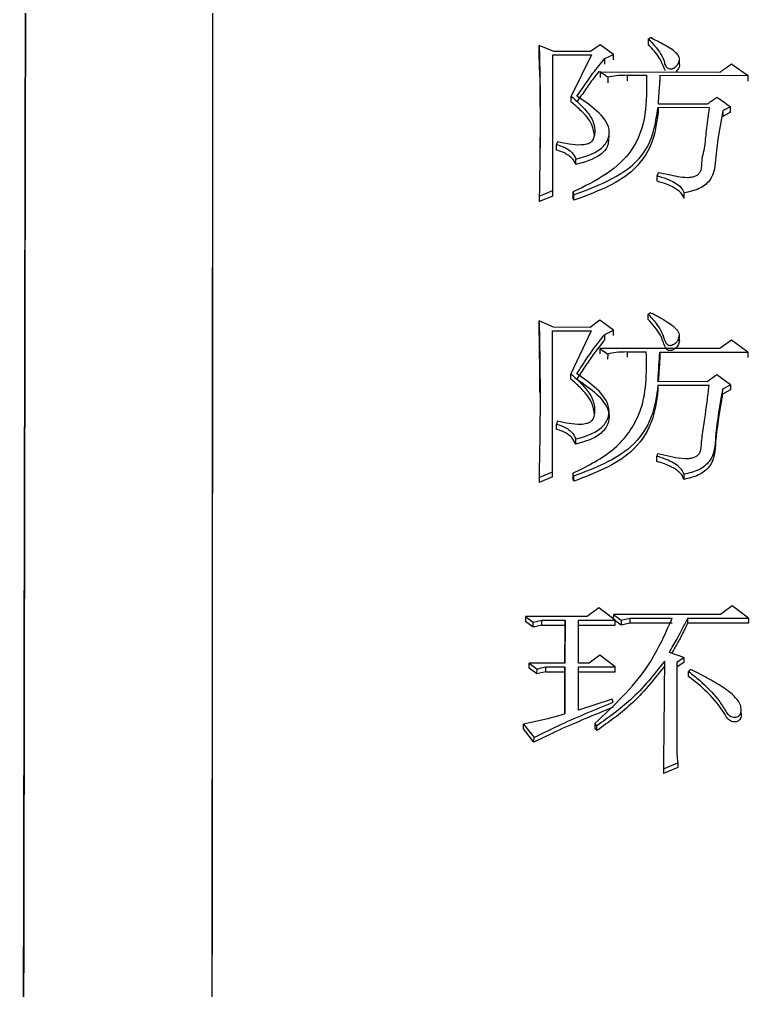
# Model space of a CAD drawing. Header units: millimetres. Extents: x 2320 to 4000, y 933 to 2121.
# Drawn here: x 2682.72 to 2690.89, y 1918.67 to 1929.54 of the extents above; entities that cross this region are included whole.
import ezdxf

# ---------------------------------------------------------------- set-up
doc = ezdxf.new("R2010")
doc.units = ezdxf.units.MM

msp = doc.modelspace()

# ---------------------------------------------------------------- linework, layer by layer
at = {"color": 7, "linetype": 'Continuous', "lineweight": 25}
for p, q in [((2689.765, 1929.324), (2689.786, 1929.339)), ((2688.705, 1929.183), (2688.542, 1929.251)), ((2689.224, 1929.257), (2689.116, 1929.182)), ((2689.375, 1929.151), (2689.224, 1929.257)), ((2688.545, 1928.977), (2688.542, 1929.187)), ((2688.693, 1927.626), (2688.694, 1929.145)), ((2688.694, 1929.145), (2689.126, 1929.144)), ((2689.116, 1929.182), (2688.705, 1929.183)), ((2689.126, 1929.144), (2688.899, 1928.682)), ((2689.278, 1929.106), (2689.375, 1929.151)), ((2689.278, 1929.042), (2689.278, 1929.106)), ((2690.112, 1929.096), (2690.112, 1929.105)), ((2690.112, 1929.041), (2690.112, 1929.085)), ((2689.224, 1928.955), (2690.565, 1928.952)), ((2689.31, 1928.894), (2689.31, 1928.831)), ((2689.527, 1928.916), (2689.526, 1928.853)), ((2689.527, 1928.916), (2689.743, 1928.916)), ((2689.894, 1928.916), (2690.879, 1928.914)), ((2689.894, 1928.916), (2689.894, 1928.852)), ((2688.899, 1928.619), (2688.899, 1928.682)), ((2689.873, 1928.597), (2690.424, 1928.596)), ((2690.684, 1928.502), (2690.684, 1928.565)), ((2689.873, 1928.559), (2689.872, 1928.496)), ((2689.873, 1928.559), (2690.446, 1928.557)), ((2690.597, 1928.519), (2690.597, 1928.456)), ((2690.684, 1928.502), (2690.597, 1928.456)), ((2689.326, 1928.213), (2689.326, 1928.275)), ((2688.736, 1928.078), (2688.737, 1928.141)), ((2688.747, 1928.171), (2688.737, 1928.141)), ((2688.953, 1927.917), (2688.953, 1927.979)), ((2689.872, 1927.824), (2689.861, 1927.793)), ((2688.542, 1927.564), (2688.693, 1927.626)), ((2688.92, 1927.61), (2688.931, 1927.579)), ((2690.164, 1927.538), (2690.164, 1927.6)), ((2688.693, 1927.564), (2688.541, 1927.503)), ((2688.931, 1927.517), (2688.92, 1927.548)), ((2688.931, 1927.517), (2688.931, 1927.579)), ((2689.222, 1926.173), (2689.114, 1926.094)), ((2689.374, 1926.062), (2689.222, 1926.173)), ((2689.763, 1926.242), (2689.785, 1926.258)), ((2688.703, 1926.095), (2688.541, 1926.166)), ((2689.114, 1926.094), (2688.703, 1926.095)), ((2689.276, 1926.015), (2689.374, 1926.062)), ((2688.691, 1924.477), (2688.692, 1926.056)), ((2688.692, 1926.056), (2689.125, 1926.055)), ((2689.125, 1926.055), (2688.897, 1925.574)), ((2689.276, 1925.956), (2689.276, 1926.015)), ((2690.11, 1925.94), (2690.111, 1926)), ((2689.222, 1925.858), (2689.309, 1925.795)), ((2690.563, 1925.856), (2689.222, 1925.858)), ((2690.693, 1925.95), (2690.563, 1925.856)), ((2690.877, 1925.816), (2690.693, 1925.95)), ((2689.309, 1925.795), (2689.308, 1925.736)), ((2689.525, 1925.818), (2689.741, 1925.818)), ((2689.525, 1925.818), (2689.525, 1925.759)), ((2689.893, 1925.817), (2690.877, 1925.816)), ((2689.893, 1925.817), (2689.893, 1925.758)), ((2688.897, 1925.515), (2688.897, 1925.574)), ((2690.531, 1925.564), (2690.423, 1925.485)), ((2690.682, 1925.452), (2690.531, 1925.564)), ((2690.423, 1925.485), (2689.871, 1925.486)), ((2689.871, 1925.446), (2690.444, 1925.445)), ((2689.871, 1925.446), (2689.871, 1925.387)), ((2690.596, 1925.405), (2690.682, 1925.452)), ((2690.595, 1925.346), (2690.596, 1925.405)), ((2690.682, 1925.394), (2690.595, 1925.346)), ((2689.324, 1925.093), (2689.325, 1925.151)), ((2688.746, 1925.043), (2688.735, 1925.011)), ((2688.735, 1924.953), (2688.735, 1925.011)), ((2688.951, 1924.786), (2688.951, 1924.844)), ((2688.54, 1924.413), (2688.691, 1924.477)), ((2688.691, 1924.419), (2688.54, 1924.355)), ((2688.929, 1924.371), (2688.918, 1924.403)), ((2688.929, 1924.371), (2688.929, 1924.428)), ((2689.209, 1922.953), (2689.08, 1922.855)), ((2689.393, 1922.814), (2689.209, 1922.953)), ((2690.702, 1922.974), (2690.572, 1922.877)), ((2690.886, 1922.836), (2690.702, 1922.974)), ((2688.387, 1922.856), (2688.474, 1922.791)), ((2689.08, 1922.855), (2688.387, 1922.856)), ((2688.474, 1922.736), (2688.387, 1922.801)), ((2688.571, 1922.815), (2688.831, 1922.815)), ((2688.571, 1922.76), (2688.571, 1922.815)), ((2688.831, 1922.815), (2688.83, 1922.333)), ((2688.982, 1922.815), (2689.393, 1922.814)), ((2688.982, 1922.332), (2688.982, 1922.815)), ((2689.372, 1922.879), (2689.371, 1922.83)), ((2689.372, 1922.879), (2689.458, 1922.814)), ((2690.572, 1922.877), (2689.372, 1922.879)), ((2689.458, 1922.758), (2689.393, 1922.807)), ((2689.458, 1922.814), (2689.556, 1922.838)), ((2689.458, 1922.814), (2689.458, 1922.758)), ((2689.556, 1922.838), (2690.031, 1922.837)), ((2690.205, 1922.837), (2690.886, 1922.836)), ((2688.474, 1922.736), (2688.474, 1922.791)), ((2688.571, 1922.76), (2688.474, 1922.736)), ((2688.571, 1922.76), (2688.831, 1922.76)), ((2688.83, 1922.333), (2688.831, 1922.76)), ((2688.982, 1922.759), (2689.393, 1922.758)), ((2689.555, 1922.783), (2689.458, 1922.758)), ((2690.031, 1922.782), (2689.555, 1922.783)), ((2690.886, 1922.78), (2690.204, 1922.781)), ((2689.22, 1922.422), (2689.101, 1922.332)), ((2689.393, 1922.291), (2689.22, 1922.422)), ((2690.161, 1922.396), (2689.999, 1922.453)), ((2690.085, 1922.347), (2690.161, 1922.396)), ((2688.43, 1922.333), (2688.517, 1922.268)), ((2688.83, 1922.333), (2688.43, 1922.333)), ((2688.43, 1922.279), (2688.43, 1922.333)), ((2688.516, 1922.213), (2688.43, 1922.279)), ((2688.516, 1922.213), (2688.517, 1922.268)), ((2688.614, 1922.292), (2688.83, 1922.292)), ((2688.614, 1922.237), (2688.614, 1922.292)), ((2688.83, 1922.292), (2688.83, 1921.766)), ((2688.981, 1921.807), (2688.982, 1922.291)), ((2689.101, 1922.332), (2688.982, 1922.332)), ((2688.982, 1922.291), (2689.393, 1922.291)), ((2690.085, 1921.491), (2690.085, 1922.347)), ((2690.161, 1922.341), (2690.085, 1922.292)), ((2688.614, 1922.237), (2688.516, 1922.213)), ((2688.614, 1922.237), (2688.83, 1922.237)), ((2688.83, 1921.766), (2688.83, 1922.237)), ((2688.982, 1922.237), (2689.393, 1922.236)), ((2690.215, 1922.185), (2690.215, 1922.24)), ((2689.36, 1921.929), (2688.981, 1921.807)), ((2689.371, 1921.896), (2689.36, 1921.929)), ((2690.774, 1921.9), (2690.774, 1921.905)), ((2688.365, 1921.651), (2688.484, 1921.502)), ((2688.365, 1921.597), (2688.365, 1921.651)), ((2689.165, 1921.658), (2689.165, 1921.604)), ((2689.187, 1921.579), (2689.165, 1921.604)), ((2689.187, 1921.579), (2689.187, 1921.633)), ((2688.483, 1921.449), (2688.365, 1921.597)), ((2688.483, 1921.449), (2688.484, 1921.502)), ((2689.933, 1921.152), (2690.095, 1921.218)), ((2690.095, 1921.218), (2690.095, 1921.165)), ((2690.095, 1921.165), (2689.933, 1921.099))]:
    msp.add_line(p, q, dxfattribs=at)
at = {"color": 7, "linetype": 'Continuous', "lineweight": 25, "flags": 128}
for points in [[(2688.542, 1929.187), (2688.542, 1929.223), (2688.542, 1929.251)], [(2689.765, 1929.26), (2689.765, 1929.282), (2689.765, 1929.303), (2689.765, 1929.324)], [(2689.375, 1929.088), (2689.375, 1929.123), (2689.375, 1929.151)], [(2689.224, 1928.955), (2689.224, 1928.919), (2689.223, 1928.891)], [(2690.879, 1928.914), (2690.879, 1928.878), (2690.878, 1928.85)], [(2689.861, 1927.731), (2689.861, 1927.757), (2689.861, 1927.775), (2689.861, 1927.793)], [(2688.693, 1927.564), (2688.693, 1927.599), (2688.693, 1927.626)], [(2688.92, 1927.61), (2688.92, 1927.585), (2688.92, 1927.567), (2688.92, 1927.548)], [(2688.542, 1927.564), (2688.541, 1927.53), (2688.541, 1927.503)], [(2689.763, 1926.183), (2689.763, 1926.203), (2689.763, 1926.223), (2689.763, 1926.242)], [(2688.541, 1926.106), (2688.541, 1926.14), (2688.541, 1926.166)], [(2689.373, 1926.003), (2689.374, 1926.036), (2689.374, 1926.062)], [(2689.222, 1925.858), (2689.222, 1925.825), (2689.222, 1925.799)], [(2690.877, 1925.816), (2690.877, 1925.782), (2690.877, 1925.756)], [(2690.682, 1925.452), (2690.682, 1925.42), (2690.682, 1925.394)], [(2689.859, 1924.593), (2689.859, 1924.616), (2689.86, 1924.633), (2689.86, 1924.65)], [(2688.691, 1924.419), (2688.691, 1924.451), (2688.691, 1924.477)], [(2688.918, 1924.46), (2688.918, 1924.437), (2688.918, 1924.42), (2688.918, 1924.403)], [(2690.162, 1924.45), (2690.162, 1924.433), (2690.162, 1924.416), (2690.162, 1924.392)], [(2688.54, 1924.413), (2688.54, 1924.381), (2688.54, 1924.355)], [(2688.387, 1922.856), (2688.387, 1922.825), (2688.387, 1922.801)], [(2688.474, 1922.791), (2688.522, 1922.803), (2688.571, 1922.815)], [(2688.831, 1922.76), (2688.831, 1922.791), (2688.831, 1922.815)], [(2689.393, 1922.758), (2689.393, 1922.79), (2689.393, 1922.814)], [(2689.556, 1922.838), (2689.555, 1922.807), (2689.555, 1922.783)], [(2690.205, 1922.837), (2690.204, 1922.806), (2690.204, 1922.781)], [(2690.886, 1922.836), (2690.886, 1922.805), (2690.886, 1922.78)], [(2690.161, 1922.396), (2690.161, 1922.365), (2690.161, 1922.341)], [(2688.517, 1922.268), (2688.565, 1922.28), (2688.614, 1922.292)], [(2688.83, 1922.237), (2688.83, 1922.268), (2688.83, 1922.292)], [(2689.393, 1922.236), (2689.393, 1922.267), (2689.393, 1922.291)], [(2690.215, 1922.24), (2690.226, 1922.252), (2690.237, 1922.264)], [(2689.187, 1921.633), (2689.176, 1921.646), (2689.165, 1921.658)], [(2689.933, 1921.152), (2689.933, 1921.122), (2689.933, 1921.099)]]:
    msp.add_lwpolyline(points, dxfattribs=at)
at = {"color": 7, "linetype": 'Continuous', "lineweight": 25}
for points in [[(2682.842, 1957.914), (2682.842, 1957.834), (2682.842, 1957.673), (2682.838, 1956.026), (2682.833, 1953.375), (2682.826, 1949.657), (2682.818, 1944.955), (2682.807, 1939.33), (2682.795, 1932.867), (2682.781, 1925.661), (2682.767, 1917.818), (2682.751, 1909.45), (2682.734, 1900.694), (2682.723, 1894.652), (2682.717, 1891.63)], [(2682.725, 1895.937), (2682.73, 1898.523), (2682.74, 1903.695), (2682.754, 1911.153), (2682.767, 1918.277), (2682.78, 1924.965), (2682.792, 1931.142), (2682.802, 1936.733), (2682.811, 1941.67), (2682.819, 1945.893), (2682.826, 1949.357), (2682.831, 1951.998), (2682.834, 1953.865), (2682.835, 1954.382), (2682.836, 1954.64)]]:
    msp.add_open_spline(points, degree=3, dxfattribs=at)
for points, knots in [([(2684.862, 1901.226), (2684.862, 1901.716), (2684.865, 1904.171), (2684.871, 1908.518), (2684.877, 1914.126), (2684.882, 1919.522), (2684.886, 1925.276), (2684.889, 1931.228), (2684.89, 1937.154), (2684.888, 1942.423), (2684.885, 1946.95), (2684.879, 1950.704), (2684.872, 1953.293), (2684.865, 1954.987), (2684.858, 1956.067), (2684.85, 1956.793), (2684.844, 1956.945), (2684.841, 1957.02)], [0, 0, 0, 0, 0.015692, 0.078515, 0.141334, 0.20415, 0.266967, 0.352016, 0.437317, 0.522367, 0.607418, 0.69272, 0.77777, 0.83263, 0.887489, 0.943742, 1, 1, 1, 1]), ([(2684.86, 1901.034), (2684.861, 1901.573), (2684.864, 1904.266), (2684.871, 1909.612), (2684.878, 1916.829), (2684.884, 1924.146), (2684.887, 1930.32), (2684.888, 1935.424), (2684.887, 1939.603), (2684.885, 1943.81), (2684.881, 1947.815), (2684.875, 1951.354), (2684.865, 1954.028), (2684.854, 1955.822), (2684.844, 1956.154), (2684.84, 1956.321)], [0, 0, 0, 0, 0.017379, 0.086966, 0.17585, 0.265018, 0.353899, 0.419464, 0.485029, 0.550594, 0.638845, 0.727377, 0.81563, 0.907817, 1, 1, 1, 1]), ([(2689.765, 1929.324), (2689.789, 1929.297), (2689.863, 1929.217), (2689.937, 1929.113), (2689.951, 1929.022), (2689.973, 1929), (2689.992, 1928.991), (2690.012, 1928.987), (2690.031, 1928.989), (2690.05, 1928.997), (2690.078, 1929.02), (2690.103, 1929.051), (2690.116, 1929.089), (2690.109, 1929.123), (2690.065, 1929.187), (2689.945, 1929.257), (2689.84, 1929.311), (2689.786, 1929.339)], [0, 0, 0, 0, 0.109652, 0.330684, 0.386401, 0.404635, 0.422869, 0.441529, 0.456387, 0.471248, 0.497614, 0.560435, 0.593187, 0.625963, 0.670925, 0.833231, 1, 1, 1, 1]), ([(2688.542, 1929.251), (2688.547, 1929.025), (2688.555, 1928.633), (2688.551, 1928.07), (2688.545, 1927.733), (2688.542, 1927.564)], [0, 0, 0, 0, 0.405352, 0.702648, 1, 1, 1, 1]), ([(2689.952, 1928.97), (2689.951, 1928.973), (2689.93, 1929.021), (2689.891, 1929.127), (2689.809, 1929.213), (2689.765, 1929.26)], [0, 0, 0, 0, 0.031358, 0.463939, 1, 1, 1, 1]), ([(2688.964, 1928.682), (2688.983, 1928.71), (2689.043, 1928.795), (2689.141, 1928.94), (2689.232, 1929.051), (2689.278, 1929.106)], [0, 0, 0, 0, 0.192941, 0.596107, 1, 1, 1, 1]), ([(2690.11, 1929.041), (2690.112, 1929.035), (2690.116, 1929.019), (2690.102, 1928.987), (2690.082, 1928.966), (2690.07, 1928.953)], [0, 0, 0, 0, 0.183829, 0.512312, 1, 1, 1, 1]), ([(2690.565, 1928.952), (2690.577, 1928.961), (2690.602, 1928.978), (2690.645, 1929.008), (2690.676, 1929.03), (2690.695, 1929.043)], [0, 0, 0, 0, 0.285576, 0.571153, 1, 1, 1, 1]), ([(2690.695, 1929.043), (2690.72, 1929.026), (2690.763, 1928.995), (2690.824, 1928.952), (2690.86, 1928.927), (2690.879, 1928.914)], [0, 0, 0, 0, 0.403162, 0.701581, 1, 1, 1, 1]), ([(2688.546, 1928.977), (2688.546, 1928.976), (2688.546, 1928.972), (2688.549, 1928.766), (2688.552, 1928.479), (2688.55, 1928.125), (2688.548, 1927.92), (2688.546, 1927.803), (2688.545, 1927.748), (2688.545, 1927.739), (2688.545, 1927.736)], [0, 0, 0, 0, 0.0068438, 0.0455426, 0.4704504, 0.7075787, 0.8606179, 0.945996, 0.9783303, 1, 1, 1, 1]), ([(2689.743, 1928.916), (2689.745, 1928.621), (2689.747, 1928.207), (2689.305, 1927.796), (2689.05, 1927.673), (2688.92, 1927.61)], [0, 0, 0, 0, 0.546872, 0.769893, 1, 1, 1, 1]), ([(2689.213, 1928.963), (2689.191, 1928.936), (2689.135, 1928.867), (2689.056, 1928.751), (2688.994, 1928.663), (2688.964, 1928.619)], [0, 0, 0, 0, 0.240113, 0.620036, 1, 1, 1, 1]), ([(2689.31, 1928.894), (2689.298, 1928.903), (2689.277, 1928.917), (2689.248, 1928.937), (2689.232, 1928.949), (2689.224, 1928.955)], [0, 0, 0, 0, 0.42836, 0.714179, 1, 1, 1, 1]), ([(2689.527, 1928.916), (2689.485, 1928.915), (2689.412, 1928.914), (2689.341, 1928.9), (2689.31, 1928.894)], [0, 0, 0, 0, 0.561072, 1, 1, 1, 1]), ([(2689.894, 1928.916), (2689.891, 1928.859), (2689.885, 1928.778), (2689.878, 1928.671), (2689.874, 1928.622), (2689.873, 1928.597)], [0, 0, 0, 0, 0.5322533, 0.7661263, 1, 1, 1, 1]), ([(2688.899, 1928.682), (2688.958, 1928.63), (2689.059, 1928.541), (2689.155, 1928.4), (2689.168, 1928.294), (2689.157, 1928.223), (2689.139, 1928.182), (2689.108, 1928.156), (2689.065, 1928.14), (2688.942, 1928.128), (2688.834, 1928.152), (2688.747, 1928.171)], [0, 0, 0, 0, 0.236472, 0.400892, 0.534168, 0.588802, 0.643894, 0.675813, 0.707612, 0.766357, 1, 1, 1, 1]), ([(2688.953, 1927.979), (2689.052, 1928.006), (2689.202, 1928.048), (2689.32, 1928.187), (2689.34, 1928.35), (2689.195, 1928.529), (2689.042, 1928.63), (2688.964, 1928.682)], [0, 0, 0, 0, 0.250217, 0.37779, 0.502112, 0.745933, 1, 1, 1, 1]), ([(2689.162, 1928.234), (2689.156, 1928.277), (2689.14, 1928.386), (2689.023, 1928.51), (2688.933, 1928.589), (2688.899, 1928.619)], [0, 0, 0, 0, 0.288159, 0.727905, 1, 1, 1, 1]), ([(2690.424, 1928.596), (2690.437, 1928.604), (2690.461, 1928.621), (2690.497, 1928.647), (2690.521, 1928.663), (2690.532, 1928.671)], [0, 0, 0, 0, 0.342691, 0.671345, 1, 1, 1, 1]), ([(2690.532, 1928.671), (2690.558, 1928.654), (2690.608, 1928.618), (2690.659, 1928.582), (2690.684, 1928.565)], [0, 0, 0, 0, 0.4999997, 1, 1, 1, 1]), ([(2690.684, 1928.565), (2690.669, 1928.557), (2690.641, 1928.542), (2690.612, 1928.527), (2690.597, 1928.519)], [0, 0, 0, 0, 0.5, 1, 1, 1, 1]), ([(2688.931, 1927.579), (2689.078, 1927.633), (2689.366, 1927.739), (2689.794, 1928.051), (2689.843, 1928.368), (2689.873, 1928.559)], [0, 0, 0, 0, 0.291804, 0.574112, 1, 1, 1, 1]), ([(2689.872, 1928.496), (2689.856, 1928.378), (2689.825, 1928.142), (2689.544, 1927.742), (2689.166, 1927.604), (2688.931, 1927.517)], [0, 0, 0, 0, 0.271428, 0.546253, 1, 1, 1, 1]), ([(2690.446, 1928.557), (2690.444, 1928.538), (2690.432, 1928.443), (2690.406, 1928.283), (2690.395, 1928.107), (2690.36, 1927.984), (2690.359, 1927.905), (2690.352, 1927.849), (2690.33, 1927.811), (2690.296, 1927.787), (2690.251, 1927.772), (2690.144, 1927.764), (2690.02, 1927.8), (2689.911, 1927.818), (2689.872, 1927.824)], [0, 0, 0, 0, 0.051169, 0.255803, 0.43142, 0.519239, 0.589373, 0.63947, 0.668027, 0.69672, 0.732236, 0.768408, 0.917453, 1, 1, 1, 1]), ([(2690.597, 1928.519), (2690.566, 1928.351), (2690.517, 1928.095), (2690.507, 1927.768), (2690.332, 1927.635), (2690.221, 1927.612), (2690.164, 1927.6)], [0, 0, 0, 0, 0.492344, 0.747305, 0.87043, 1, 1, 1, 1]), ([(2688.737, 1928.141), (2688.77, 1928.13), (2688.826, 1928.112), (2688.889, 1928.071), (2688.93, 1928.028), (2688.945, 1927.995), (2688.953, 1927.979)], [0, 0, 0, 0, 0.34974, 0.571287, 0.787704, 1, 1, 1, 1]), ([(2689.317, 1928.201), (2689.316, 1928.176), (2689.314, 1928.111), (2689.198, 1927.986), (2689.05, 1927.944), (2688.953, 1927.917)], [0, 0, 0, 0, 0.167662, 0.448607, 1, 1, 1, 1]), ([(2688.953, 1927.917), (2688.94, 1927.942), (2688.918, 1927.984), (2688.86, 1928.028), (2688.802, 1928.059), (2688.758, 1928.072), (2688.736, 1928.078)], [0, 0, 0, 0, 0.328646, 0.547888, 0.772054, 1, 1, 1, 1]), ([(2689.861, 1927.793), (2689.905, 1927.779), (2689.977, 1927.757), (2690.067, 1927.712), (2690.134, 1927.664), (2690.154, 1927.621), (2690.164, 1927.6)], [0, 0, 0, 0, 0.349071, 0.571765, 0.789358, 1, 1, 1, 1]), ([(2690.164, 1927.538), (2690.157, 1927.555), (2690.143, 1927.588), (2690.093, 1927.633), (2690.027, 1927.672), (2689.946, 1927.705), (2689.89, 1927.722), (2689.861, 1927.731)], [0, 0, 0, 0, 0.162317, 0.328828, 0.549463, 0.773777, 1, 1, 1, 1]), ([(2689.763, 1926.242), (2689.798, 1926.202), (2689.856, 1926.136), (2689.921, 1926.033), (2689.94, 1925.961), (2689.962, 1925.917), (2689.974, 1925.903), (2689.987, 1925.895), (2690, 1925.891), (2690.019, 1925.893), (2690.045, 1925.902), (2690.076, 1925.923), (2690.1, 1925.955), (2690.112, 1925.99), (2690.111, 1926.026), (2690.08, 1926.08), (2690, 1926.136), (2689.895, 1926.201), (2689.822, 1926.239), (2689.785, 1926.258)], [0, 0, 0, 0, 0.15641, 0.260865, 0.365458, 0.392664, 0.410239, 0.421339, 0.432549, 0.445637, 0.467958, 0.506677, 0.54584, 0.586946, 0.621915, 0.6571, 0.775358, 0.887356, 1, 1, 1, 1]), ([(2690.099, 1925.986), (2690.104, 1925.977), (2690.113, 1925.957), (2690.109, 1925.921), (2690.094, 1925.883), (2690.062, 1925.852), (2690.031, 1925.837), (2690.011, 1925.833), (2689.996, 1925.833), (2689.982, 1925.837), (2689.966, 1925.851), (2689.935, 1925.908), (2689.911, 1925.997), (2689.838, 1926.098), (2689.788, 1926.154), (2689.763, 1926.183)], [0, 0, 0, 0, 0.0507452, 0.1012456, 0.1763983, 0.2501667, 0.2935427, 0.3164987, 0.3343673, 0.3524154, 0.3738434, 0.4268643, 0.655773, 0.8267787, 1, 1, 1, 1]), ([(2688.541, 1926.166), (2688.545, 1925.931), (2688.553, 1925.524), (2688.55, 1924.938), (2688.543, 1924.588), (2688.54, 1924.413)], [0, 0, 0, 0, 0.405352, 0.702648, 1, 1, 1, 1]), ([(2688.551, 1925.356), (2688.55, 1925.376), (2688.549, 1925.627), (2688.545, 1925.877), (2688.541, 1926.106)], [0, 0, 0, 0, 0.078699, 1, 1, 1, 1]), ([(2688.962, 1925.574), (2688.982, 1925.603), (2689.041, 1925.692), (2689.139, 1925.843), (2689.23, 1925.958), (2689.276, 1926.015)], [0, 0, 0, 0, 0.192941, 0.596107, 1, 1, 1, 1]), ([(2689.276, 1925.956), (2689.232, 1925.901), (2689.153, 1925.802), (2689.054, 1925.653), (2688.993, 1925.561), (2688.962, 1925.515)], [0, 0, 0, 0, 0.386717, 0.693342, 1, 1, 1, 1]), ([(2688.918, 1924.46), (2689.085, 1924.543), (2689.41, 1924.706), (2689.751, 1925.198), (2689.745, 1925.584), (2689.741, 1925.818)], [0, 0, 0, 0, 0.291092, 0.569283, 1, 1, 1, 1]), ([(2689.525, 1925.818), (2689.484, 1925.817), (2689.411, 1925.816), (2689.34, 1925.801), (2689.309, 1925.795)], [0, 0, 0, 0, 0.561072, 1, 1, 1, 1]), ([(2689.871, 1925.486), (2689.873, 1925.515), (2689.877, 1925.575), (2689.884, 1925.686), (2689.889, 1925.766), (2689.893, 1925.817)], [0, 0, 0, 0, 0.268788, 0.537575, 1, 1, 1, 1]), ([(2689.893, 1925.758), (2689.889, 1925.699), (2689.883, 1925.615), (2689.877, 1925.524), (2689.875, 1925.492), (2689.875, 1925.486)], [0, 0, 0, 0, 0.647808, 0.931667, 1, 1, 1, 1]), ([(2688.897, 1925.574), (2688.957, 1925.52), (2689.057, 1925.428), (2689.153, 1925.28), (2689.166, 1925.171), (2689.155, 1925.097), (2689.138, 1925.055), (2689.106, 1925.028), (2689.064, 1925.011), (2688.94, 1924.999), (2688.832, 1925.024), (2688.746, 1925.043)], [0, 0, 0, 0, 0.237032, 0.40138, 0.534635, 0.589033, 0.643886, 0.675792, 0.707579, 0.7663, 1, 1, 1, 1]), ([(2688.951, 1924.844), (2689.05, 1924.872), (2689.2, 1924.915), (2689.318, 1925.06), (2689.338, 1925.229), (2689.194, 1925.415), (2689.041, 1925.52), (2688.962, 1925.574)], [0, 0, 0, 0, 0.25015, 0.377758, 0.502112, 0.745934, 1, 1, 1, 1]), ([(2689.161, 1925.115), (2689.154, 1925.16), (2689.138, 1925.273), (2689.021, 1925.403), (2688.931, 1925.484), (2688.897, 1925.515)], [0, 0, 0, 0, 0.288866, 0.72935, 1, 1, 1, 1]), ([(2689.871, 1925.446), (2689.855, 1925.324), (2689.823, 1925.078), (2689.543, 1924.662), (2689.165, 1924.518), (2688.929, 1924.428)], [0, 0, 0, 0, 0.271558, 0.546439, 1, 1, 1, 1]), ([(2688.962, 1925.515), (2689.04, 1925.462), (2689.194, 1925.356), (2689.338, 1925.171), (2689.318, 1925.001), (2689.2, 1924.857), (2689.05, 1924.814), (2688.951, 1924.786)], [0, 0, 0, 0, 0.254102, 0.497855, 0.622143, 0.74973, 1, 1, 1, 1]), ([(2689.871, 1924.683), (2689.893, 1924.678), (2690.002, 1924.653), (2690.13, 1924.618), (2690.255, 1924.63), (2690.298, 1924.646), (2690.329, 1924.671), (2690.354, 1924.716), (2690.356, 1924.787), (2690.38, 1924.973), (2690.415, 1925.194), (2690.437, 1925.383), (2690.444, 1925.445)], [0, 0, 0, 0, 0.04768, 0.236985, 0.271467, 0.306071, 0.333276, 0.36051, 0.429461, 0.511559, 0.840013, 1, 1, 1, 1]), ([(2689.871, 1925.387), (2689.855, 1925.265), (2689.823, 1925.02), (2689.543, 1924.604), (2689.164, 1924.46), (2688.929, 1924.371)], [0, 0, 0, 0, 0.271428, 0.546253, 1, 1, 1, 1]), ([(2690.596, 1925.405), (2690.564, 1925.23), (2690.516, 1924.964), (2690.505, 1924.625), (2690.331, 1924.486), (2690.219, 1924.462), (2690.162, 1924.45)], [0, 0, 0, 0, 0.492341, 0.747362, 0.87046, 1, 1, 1, 1]), ([(2690.595, 1925.346), (2690.564, 1925.171), (2690.515, 1924.906), (2690.505, 1924.567), (2690.33, 1924.429), (2690.219, 1924.405), (2690.162, 1924.392)], [0, 0, 0, 0, 0.4922239, 0.7471943, 0.8703438, 1, 1, 1, 1]), ([(2688.735, 1925.011), (2688.769, 1925), (2688.824, 1924.982), (2688.887, 1924.939), (2688.928, 1924.895), (2688.944, 1924.861), (2688.951, 1924.844)], [0, 0, 0, 0, 0.34974, 0.571287, 0.787704, 1, 1, 1, 1]), ([(2688.951, 1924.786), (2688.938, 1924.812), (2688.917, 1924.855), (2688.859, 1924.901), (2688.801, 1924.933), (2688.757, 1924.946), (2688.735, 1924.953)], [0, 0, 0, 0, 0.328646, 0.547888, 0.772054, 1, 1, 1, 1]), ([(2689.86, 1924.65), (2689.861, 1924.656), (2689.865, 1924.666), (2689.869, 1924.677), (2689.87, 1924.682)], [0, 0, 0, 0, 0.499988, 1, 1, 1, 1]), ([(2690.162, 1924.45), (2690.155, 1924.467), (2690.141, 1924.502), (2690.091, 1924.548), (2690.025, 1924.589), (2689.945, 1924.623), (2689.888, 1924.641), (2689.86, 1924.65)], [0, 0, 0, 0, 0.162413, 0.328967, 0.549593, 0.773853, 1, 1, 1, 1]), ([(2690.162, 1924.392), (2690.155, 1924.409), (2690.141, 1924.444), (2690.091, 1924.491), (2690.025, 1924.531), (2689.944, 1924.566), (2689.888, 1924.584), (2689.859, 1924.593)], [0, 0, 0, 0, 0.162317, 0.328828, 0.549463, 0.773777, 1, 1, 1, 1]), ([(2688.929, 1924.428), (2688.927, 1924.433), (2688.924, 1924.444), (2688.92, 1924.455), (2688.918, 1924.46)], [0, 0, 0, 0, 0.499936, 1, 1, 1, 1]), ([(2689.165, 1921.658), (2689.377, 1921.857), (2689.752, 1922.209), (2689.947, 1922.647), (2690.031, 1922.837)], [0, 0, 0, 0, 0.564597, 1, 1, 1, 1]), ([(2689.999, 1922.453), (2690.028, 1922.505), (2690.08, 1922.593), (2690.148, 1922.721), (2690.186, 1922.798), (2690.205, 1922.837)], [0, 0, 0, 0, 0.405671, 0.702716, 1, 1, 1, 1]), ([(2690.204, 1922.781), (2690.179, 1922.729), (2690.134, 1922.639), (2690.073, 1922.527), (2690.038, 1922.467), (2690.025, 1922.444)], [0, 0, 0, 0, 0.457206, 0.79705, 1, 1, 1, 1]), ([(2689.945, 1922.355), (2689.826, 1922.205), (2689.614, 1921.935), (2689.318, 1921.726), (2689.187, 1921.633)], [0, 0, 0, 0, 0.555449, 1, 1, 1, 1]), ([(2689.944, 1922.3), (2689.826, 1922.151), (2689.613, 1921.881), (2689.318, 1921.672), (2689.187, 1921.579)], [0, 0, 0, 0, 0.5553881, 1, 1, 1, 1]), ([(2689.945, 1922.355), (2689.943, 1922.234), (2689.941, 1921.993), (2689.937, 1921.592), (2689.934, 1921.311), (2689.933, 1921.152)], [0, 0, 0, 0, 0.302887, 0.605774, 1, 1, 1, 1]), ([(2690.215, 1922.24), (2690.256, 1922.208), (2690.376, 1922.114), (2690.515, 1921.97), (2690.612, 1921.834), (2690.649, 1921.762), (2690.687, 1921.737), (2690.716, 1921.729), (2690.744, 1921.729), (2690.768, 1921.737), (2690.786, 1921.75), (2690.799, 1921.774), (2690.806, 1921.815), (2690.797, 1921.871), (2690.735, 1921.965), (2690.605, 1922.064), (2690.424, 1922.169), (2690.299, 1922.233), (2690.237, 1922.264)], [0, 0, 0, 0, 0.09565, 0.280799, 0.373249, 0.419668, 0.436467, 0.453304, 0.47047, 0.483393, 0.49639, 0.510846, 0.535906, 0.579813, 0.622973, 0.75077, 0.875029, 1, 1, 1, 1]), ([(2690.798, 1921.783), (2690.801, 1921.773), (2690.805, 1921.754), (2690.8, 1921.726), (2690.791, 1921.703), (2690.775, 1921.688), (2690.757, 1921.679), (2690.735, 1921.675), (2690.709, 1921.677), (2690.682, 1921.685), (2690.648, 1921.711), (2690.584, 1921.83), (2690.446, 1922), (2690.288, 1922.127), (2690.215, 1922.185)], [0, 0, 0, 0, 0.034598, 0.071466, 0.101579, 0.122561, 0.143554, 0.16531, 0.191309, 0.221344, 0.251961, 0.328721, 0.691135, 1, 1, 1, 1]), ([(2689.371, 1921.842), (2689.265, 1921.798), (2689.062, 1921.713), (2688.763, 1921.587), (2688.577, 1921.495), (2688.483, 1921.449)], [0, 0, 0, 0, 0.35418, 0.676871, 1, 1, 1, 1]), ([(2688.484, 1921.502), (2688.586, 1921.553), (2688.781, 1921.649), (2689.079, 1921.777), (2689.274, 1921.857), (2689.371, 1921.896)], [0, 0, 0, 0, 0.354088, 0.676937, 1, 1, 1, 1]), ([(2688.83, 1921.766), (2688.766, 1921.747), (2688.658, 1921.714), (2688.502, 1921.678), (2688.41, 1921.66), (2688.365, 1921.651)], [0, 0, 0, 0, 0.420752, 0.710172, 1, 1, 1, 1]), ([(2690.095, 1921.218), (2690.092, 1921.25), (2690.087, 1921.312), (2690.085, 1921.403), (2690.085, 1921.462), (2690.085, 1921.491)], [0, 0, 0, 0, 0.352316, 0.676098, 1, 1, 1, 1])]:
    msp.add_open_spline(points, degree=3, knots=knots, dxfattribs=at)

doc.saveas('drawing.dxf')
